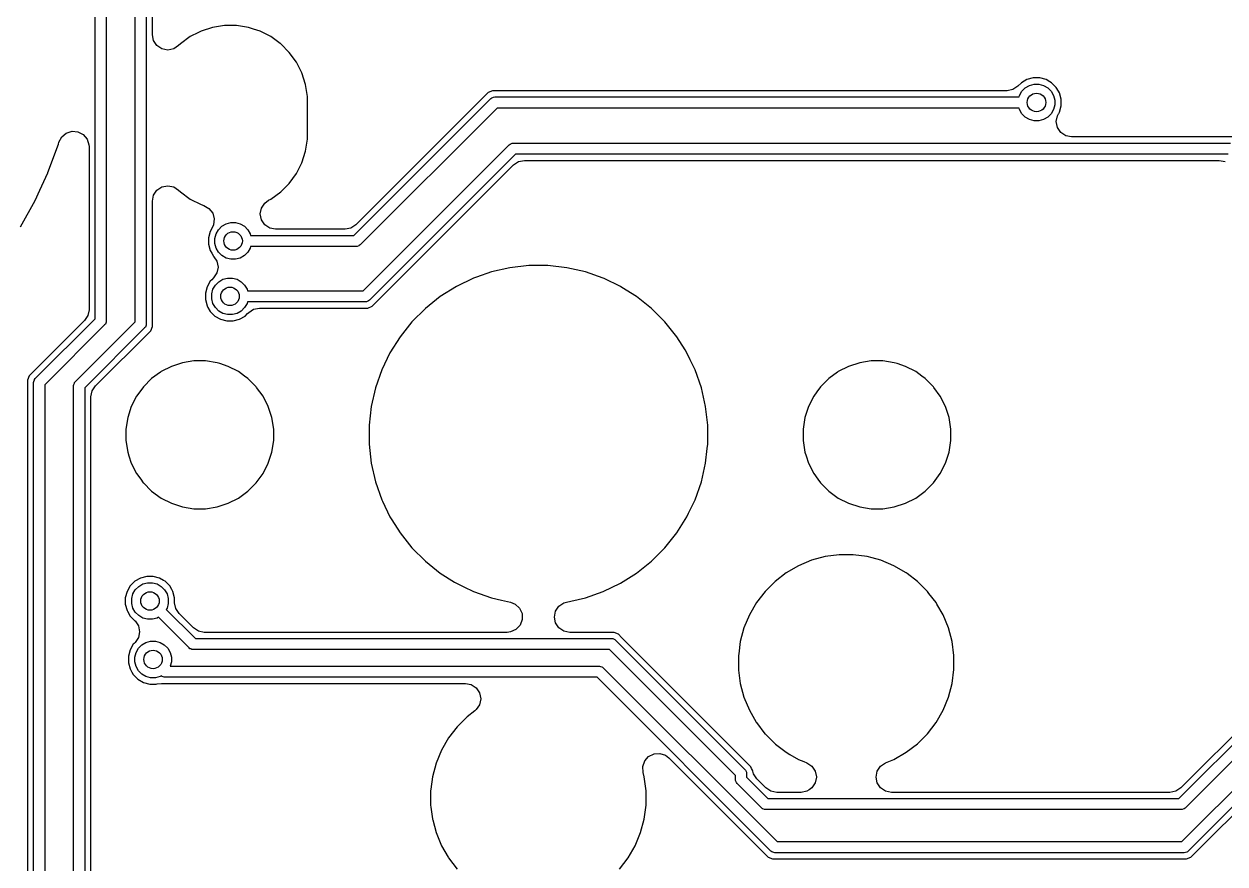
# Model space of a CAD drawing. Header units: inches. Extents: x 2.6 to 14.2, y -7.9 to -3.5.
# Drawn here: x 9.689 to 10.457, y -5.277 to -4.74 of the extents above; entities that cross this region are included whole.
import ezdxf

# ---------------------------------------------------------------- set-up
doc = ezdxf.new("R2010")
doc.units = ezdxf.units.IN
doc.header["$MEASUREMENT"] = 0
doc.layers.add('B.Cu', color=153, linetype='CONTINUOUS', true_color=0x4d7fc4)

msp = doc.modelspace()

# ---------------------------------------------------------------- linework, layer by layer
at = {"layer": 'B.Cu', "linetype": 'CONTINUOUS'}
for p, q in [((9.73484, -4.92826), (9.73484, -4.61229)), ((9.74193, -4.61083), (9.74193, -4.92972)), ((9.76043, -4.93023), (9.76043, -4.61426)), ((9.76752, -4.6128), (9.76752, -4.93169)), ((9.77148, -4.74661), (9.77148, -4.70324)), ((9.80086, -4.74518), (9.79562, -4.74785)), ((9.80252, -4.74434), (9.80086, -4.74518)), ((9.80989, -4.74194), (9.80252, -4.74434)), ((9.80252, -4.74434), (9.80252, -4.74434)), ((9.81755, -4.74073), (9.80989, -4.74194)), ((9.8253, -4.74073), (9.81755, -4.74073)), ((9.81755, -4.74073), (9.81755, -4.74073)), ((9.81755, -4.74073), (9.81755, -4.74073)), ((9.83295, -4.74194), (9.8253, -4.74073)), ((9.8253, -4.74073), (9.8253, -4.74073)), ((9.8253, -4.74073), (9.8253, -4.74073)), ((9.8361, -4.74297), (9.83295, -4.74194)), ((9.83295, -4.74194), (9.83295, -4.74194)), ((9.83295, -4.74194), (9.83295, -4.74194)), ((9.84032, -4.74434), (9.8361, -4.74297)), ((9.84723, -4.74785), (9.84032, -4.74434)), ((9.84032, -4.74434), (9.84032, -4.74434)), ((9.84032, -4.74434), (9.84032, -4.74434)), ((9.84032, -4.74434), (9.84032, -4.74434)), ((9.77222, -4.75037), (9.77148, -4.74661)), ((9.77435, -4.75355), (9.77222, -4.75037)), ((9.77753, -4.75567), (9.77435, -4.75355)), ((9.78821, -4.75355), (9.78503, -4.75567)), ((9.78935, -4.75241), (9.78821, -4.75355)), ((9.79562, -4.74785), (9.78935, -4.75241)), ((9.78935, -4.75241), (9.78935, -4.75241)), ((9.78935, -4.75241), (9.78935, -4.75241)), ((9.79562, -4.74785), (9.79562, -4.74785)), ((9.79562, -4.74785), (9.79562, -4.74785)), ((9.79562, -4.74785), (9.79562, -4.74785)), ((9.85318, -4.75218), (9.84723, -4.74785)), ((9.84723, -4.74785), (9.84723, -4.74785)), ((9.84723, -4.74785), (9.84723, -4.74785)), ((9.8535, -4.75241), (9.85318, -4.75218)), ((9.85897, -4.75789), (9.8535, -4.75241)), ((9.78128, -4.75642), (9.77753, -4.75567)), ((9.78503, -4.75567), (9.78128, -4.75642)), ((9.86351, -4.76413), (9.85897, -4.75789)), ((9.85897, -4.75789), (9.85897, -4.75789)), ((9.86353, -4.76416), (9.86351, -4.76413)), ((9.86705, -4.77106), (9.86353, -4.76416)), ((9.86944, -4.77843), (9.86705, -4.77106)), ((10.33072, -4.77527), (10.32713, -4.77734)), ((10.33474, -4.77419), (10.33072, -4.77527)), ((10.33889, -4.77419), (10.33474, -4.77419)), ((10.3429, -4.77527), (10.33889, -4.77419)), ((10.34531, -4.77666), (10.3429, -4.77527)), ((10.34649, -4.77734), (10.34531, -4.77666)), ((9.87065, -4.78609), (9.86944, -4.77843)), ((9.98611, -4.7836), (9.94248, -4.82722)), ((9.98886, -4.78246), (9.98611, -4.7836)), ((9.98611, -4.7836), (9.98611, -4.7836)), ((9.98611, -4.7836), (9.98611, -4.7836)), ((9.99185, -4.78246), (9.98886, -4.78246)), ((9.98886, -4.78246), (9.98886, -4.78246)), ((9.99299, -4.78246), (9.99185, -4.78246)), ((10.31795, -4.78246), (9.99299, -4.78246)), ((9.99299, -4.78246), (9.99299, -4.78246)), ((10.3217, -4.78171), (10.31795, -4.78246)), ((10.32488, -4.77959), (10.3217, -4.78171)), ((10.32713, -4.77734), (10.32488, -4.77959)), ((10.3259, -4.78544), (10.32744, -4.78277)), ((10.32744, -4.78277), (10.32962, -4.78059)), ((10.32962, -4.78059), (10.33229, -4.77905)), ((10.33229, -4.77905), (10.33527, -4.77825)), ((10.33527, -4.77825), (10.33835, -4.77825)), ((10.33835, -4.77825), (10.34133, -4.77905)), ((10.34133, -4.77905), (10.344, -4.78059)), ((10.344, -4.78059), (10.34618, -4.78277)), ((10.34618, -4.78277), (10.34772, -4.78544)), ((10.34943, -4.78028), (10.34649, -4.77734)), ((10.35078, -4.78263), (10.34943, -4.78028)), ((10.3515, -4.78387), (10.35078, -4.78263)), ((10.35254, -4.78775), (10.3515, -4.78387)), ((9.87065, -4.81352), (9.87065, -4.78609)), ((9.9003, -4.875), (9.98785, -4.78746)), ((9.98785, -4.78746), (9.98839, -4.78701)), ((9.98839, -4.78701), (9.98966, -4.78649)), ((9.98966, -4.78649), (9.99035, -4.78642)), ((9.99035, -4.78642), (10.32564, -4.78642)), ((10.32564, -4.78642), (10.3259, -4.78544)), ((10.34772, -4.78544), (10.34852, -4.78842)), ((10.34852, -4.7915), (10.34772, -4.79448)), ((10.34852, -4.78842), (10.34852, -4.7915)), ((10.3515, -4.79605), (10.35258, -4.79204)), ((10.35258, -4.78788), (10.35254, -4.78775)), ((10.35258, -4.79204), (10.35258, -4.78788)), ((9.99182, -4.7935), (9.90428, -4.88105)), ((10.32564, -4.7935), (9.99182, -4.7935)), ((10.3259, -4.79448), (10.32564, -4.7935)), ((10.32744, -4.79715), (10.3259, -4.79448)), ((10.32962, -4.79933), (10.32744, -4.79715)), ((10.33229, -4.80087), (10.32962, -4.79933)), ((10.344, -4.79933), (10.34133, -4.80087)), ((10.34618, -4.79715), (10.344, -4.79933)), ((10.34772, -4.79448), (10.34618, -4.79715)), ((10.34948, -4.80219), (10.35022, -4.79843)), ((10.35022, -4.79843), (10.35079, -4.79728)), ((10.35079, -4.79728), (10.351, -4.79692)), ((10.351, -4.79692), (10.3515, -4.79605)), ((10.33527, -4.80167), (10.33229, -4.80087)), ((10.33835, -4.80167), (10.33527, -4.80167)), ((10.34133, -4.80087), (10.33835, -4.80167)), ((10.35022, -4.80594), (10.34948, -4.80219)), ((10.35235, -4.80912), (10.35022, -4.80594)), ((9.71128, -4.81672), (9.71168, -4.81538)), ((9.71168, -4.81538), (9.71345, -4.81199)), ((9.71345, -4.81199), (9.71638, -4.80954)), ((9.71638, -4.80954), (9.72003, -4.80839)), ((9.72003, -4.80839), (9.72384, -4.80873)), ((9.72384, -4.80873), (9.72723, -4.81051)), ((9.72723, -4.81051), (9.72969, -4.81344)), ((9.72969, -4.81344), (9.73083, -4.81709)), ((9.86944, -4.82117), (9.87065, -4.81352)), ((10.35553, -4.81124), (10.35235, -4.80912)), ((10.35928, -4.81199), (10.35553, -4.81124)), ((10.46232, -4.81199), (10.35928, -4.81199)), ((9.7046, -4.83465), (9.71128, -4.81672)), ((9.73083, -4.81709), (9.73089, -4.81814)), ((9.73089, -4.81814), (9.73089, -4.92256)), ((9.86705, -4.82854), (9.86944, -4.82117)), ((9.90621, -4.91043), (9.99966, -4.81698)), ((10.00363, -4.82303), (9.91018, -4.91648)), ((9.99966, -4.81698), (10.0002, -4.81654)), ((10.0002, -4.81654), (10.00147, -4.81601)), ((10.00147, -4.81601), (10.00217, -4.81594)), ((10.00217, -4.81594), (10.46083, -4.81594)), ((10.45936, -4.82303), (10.00363, -4.82303)), ((9.86353, -4.83545), (9.86705, -4.82854)), ((9.94248, -4.82722), (9.90154, -4.86817)), ((9.9535, -4.87876), (10.0024, -4.82986)), ((10.0024, -4.82986), (10.00558, -4.82773)), ((10.00558, -4.82773), (10.00933, -4.82699)), ((10.00933, -4.82699), (10.45366, -4.82699)), ((10.45366, -4.82699), (10.45741, -4.82773)), ((9.69942, -4.84604), (9.7045, -4.83491)), ((9.7045, -4.83491), (9.7046, -4.83465)), ((9.7045, -4.83491), (9.7045, -4.83491)), ((9.85897, -4.84172), (9.86353, -4.83545)), ((9.69644, -4.85256), (9.69942, -4.84604)), ((9.77222, -4.84924), (9.77435, -4.84606)), ((9.77435, -4.84606), (9.77753, -4.84393)), ((9.77753, -4.84393), (9.78128, -4.84319)), ((9.78128, -4.84319), (9.78503, -4.84393)), ((9.78503, -4.84393), (9.78821, -4.84606)), ((9.78821, -4.84606), (9.78935, -4.8472)), ((9.8535, -4.8472), (9.85897, -4.84172)), ((9.68714, -4.86959), (9.69644, -4.85256)), ((9.77148, -4.85299), (9.77222, -4.84924)), ((9.77148, -4.92941), (9.77148, -4.85299)), ((9.78935, -4.8472), (9.78935, -4.8472)), ((9.78935, -4.8472), (9.79558, -4.85172)), ((9.79558, -4.85172), (9.79562, -4.85175)), ((9.79562, -4.85175), (9.80252, -4.85527)), ((9.84327, -4.85431), (9.84575, -4.85251)), ((9.84575, -4.85251), (9.84723, -4.85175)), ((9.84723, -4.85175), (9.8535, -4.8472)), ((9.80252, -4.85527), (9.80426, -4.85584)), ((9.80426, -4.85584), (9.8076, -4.8577)), ((9.8076, -4.8577), (9.80997, -4.86071)), ((9.80997, -4.86071), (9.81101, -4.86439)), ((9.8404, -4.86124), (9.84114, -4.85749)), ((9.84114, -4.86499), (9.8404, -4.86124)), ((9.84114, -4.85749), (9.84327, -4.85431)), ((9.81056, -4.86819), (9.80972, -4.87006)), ((9.81101, -4.86439), (9.81056, -4.86819)), ((9.81366, -4.87135), (9.81584, -4.86917)), ((9.81584, -4.86917), (9.81851, -4.86763)), ((9.81851, -4.86763), (9.82149, -4.86683)), ((9.82149, -4.86683), (9.82457, -4.86683)), ((9.82457, -4.86683), (9.82755, -4.86763)), ((9.82755, -4.86763), (9.83022, -4.86917)), ((9.83022, -4.86917), (9.8324, -4.87135)), ((9.84327, -4.86817), (9.84114, -4.86499)), ((9.84645, -4.8703), (9.84327, -4.86817)), ((9.90154, -4.86817), (9.89836, -4.8703)), ((9.80834, -4.87246), (9.80726, -4.87647)), ((9.80726, -4.87647), (9.80726, -4.88062)), ((9.80972, -4.87006), (9.80834, -4.87246)), ((9.81132, -4.877), (9.81212, -4.87402)), ((9.81212, -4.87402), (9.81366, -4.87135)), ((9.8324, -4.87135), (9.83394, -4.87402)), ((9.83394, -4.87402), (9.83421, -4.875)), ((9.83421, -4.875), (9.9003, -4.875)), ((9.8502, -4.87104), (9.84645, -4.8703)), ((9.8946, -4.87104), (9.8502, -4.87104)), ((9.89836, -4.8703), (9.8946, -4.87104)), ((9.80726, -4.88062), (9.80834, -4.88463)), ((9.81132, -4.88008), (9.81132, -4.877)), ((9.81212, -4.88306), (9.81132, -4.88008)), ((9.81366, -4.88573), (9.81212, -4.88306)), ((9.83394, -4.88306), (9.8324, -4.88573)), ((9.83421, -4.88209), (9.83394, -4.88306)), ((9.90177, -4.88209), (9.83421, -4.88209)), ((9.90246, -4.88202), (9.90177, -4.88209)), ((9.90337, -4.88164), (9.90246, -4.88202)), ((9.90374, -4.88149), (9.90337, -4.88164)), ((9.90428, -4.88105), (9.90374, -4.88149)), ((9.91541, -4.91685), (9.9535, -4.87876)), ((9.80834, -4.88463), (9.80933, -4.88635)), ((9.80933, -4.88635), (9.81041, -4.88822)), ((9.81041, -4.88822), (9.81053, -4.88834)), ((9.81053, -4.88834), (9.81072, -4.88862)), ((9.81072, -4.88862), (9.81081, -4.88873)), ((9.81081, -4.88873), (9.8108, -4.88874)), ((9.8108, -4.88874), (9.81266, -4.89152)), ((9.81266, -4.89152), (9.8134, -4.89528)), ((9.81584, -4.88791), (9.81366, -4.88573)), ((9.81851, -4.88946), (9.81584, -4.88791)), ((9.82149, -4.89025), (9.81851, -4.88946)), ((9.82457, -4.89025), (9.82149, -4.89025)), ((9.82755, -4.88946), (9.82457, -4.89025)), ((9.83022, -4.88791), (9.82755, -4.88946)), ((9.8324, -4.88573), (9.83022, -4.88791)), ((9.81266, -4.89903), (9.81053, -4.90221)), ((9.8134, -4.89528), (9.81266, -4.89903)), ((9.98825, -4.89834), (9.97877, -4.90166)), ((10.00011, -4.89563), (9.98825, -4.89834)), ((10.01219, -4.89427), (10.00011, -4.89563)), ((10.02435, -4.89427), (10.01219, -4.89427)), ((10.01219, -4.89427), (10.01219, -4.89427)), ((10.03644, -4.89563), (10.02435, -4.89427)), ((10.02435, -4.89427), (10.02435, -4.89427)), ((10.0483, -4.89834), (10.03644, -4.89563)), ((10.05978, -4.90236), (10.0483, -4.89834)), ((10.0483, -4.89834), (10.0483, -4.89834)), ((10.0483, -4.89834), (10.0483, -4.89834)), ((9.80845, -4.90429), (9.80637, -4.90789)), ((9.80935, -4.90339), (9.80845, -4.90429)), ((9.81053, -4.90221), (9.80935, -4.90339)), ((9.81015, -4.90946), (9.81169, -4.90679)), ((9.81169, -4.90679), (9.81387, -4.90461)), ((9.81387, -4.90461), (9.81654, -4.90306)), ((9.81654, -4.90306), (9.81952, -4.90227)), ((9.81952, -4.90227), (9.8226, -4.90227)), ((9.8226, -4.90227), (9.82558, -4.90306)), ((9.82558, -4.90306), (9.82825, -4.90461)), ((9.82825, -4.90461), (9.83043, -4.90679)), ((9.83043, -4.90679), (9.83197, -4.90946)), ((9.97677, -4.90236), (9.96581, -4.90763)), ((9.97877, -4.90166), (9.97677, -4.90236)), ((9.97677, -4.90236), (9.97677, -4.90236)), ((9.97677, -4.90236), (9.97677, -4.90236)), ((10.06026, -4.90259), (10.05978, -4.90236)), ((10.07074, -4.90763), (10.06026, -4.90259)), ((9.80637, -4.90789), (9.8053, -4.9119)), ((9.8053, -4.9119), (9.8053, -4.91605)), ((9.80935, -4.91243), (9.81015, -4.90946)), ((9.80935, -4.91552), (9.80935, -4.91243)), ((9.83197, -4.90946), (9.83224, -4.91043)), ((9.83224, -4.91043), (9.90621, -4.91043)), ((9.95551, -4.91411), (9.946, -4.92169)), ((9.96581, -4.90763), (9.95551, -4.9141)), ((9.95551, -4.9141), (9.95551, -4.91411)), ((10.07166, -4.90822), (10.07074, -4.90763)), ((10.08103, -4.9141), (10.07166, -4.90822)), ((10.09054, -4.92169), (10.08103, -4.9141)), ((9.73089, -4.92256), (9.73014, -4.92631)), ((9.8053, -4.91605), (9.80637, -4.92006)), ((9.80637, -4.92006), (9.80694, -4.92105)), ((9.80694, -4.92105), (9.80845, -4.92366)), ((9.81015, -4.9185), (9.80935, -4.91552)), ((9.81169, -4.92117), (9.81015, -4.9185)), ((9.81387, -4.92335), (9.81169, -4.92117)), ((9.83043, -4.92117), (9.82825, -4.92335)), ((9.83197, -4.9185), (9.83043, -4.92117)), ((9.83224, -4.91752), (9.83197, -4.9185)), ((9.90768, -4.91752), (9.83224, -4.91752)), ((9.83299, -4.92435), (9.83617, -4.92222)), ((9.83617, -4.92222), (9.83992, -4.92148)), ((9.83992, -4.92148), (9.90917, -4.92148)), ((9.90837, -4.91745), (9.90768, -4.91752)), ((9.90927, -4.91708), (9.90837, -4.91745)), ((9.90917, -4.92148), (9.91193, -4.92033)), ((9.90917, -4.92148), (9.90917, -4.92148)), ((9.90917, -4.92148), (9.90917, -4.92148)), ((9.90965, -4.91692), (9.90927, -4.91708)), ((9.91018, -4.91648), (9.90965, -4.91692)), ((9.91193, -4.92033), (9.91404, -4.91822)), ((9.91404, -4.91822), (9.91541, -4.91685)), ((9.91404, -4.91822), (9.91404, -4.91822)), ((9.946, -4.92169), (9.9374, -4.93029)), ((9.946, -4.92169), (9.946, -4.92169)), ((10.09914, -4.93029), (10.09054, -4.92169)), ((9.72801, -4.92949), (9.69477, -4.96274)), ((9.69651, -4.96659), (9.73484, -4.92826)), ((9.7221, -4.96856), (9.76043, -4.93023)), ((9.73014, -4.92631), (9.72801, -4.92949)), ((9.74186, -4.93042), (9.74133, -4.93169)), ((9.74193, -4.92972), (9.74186, -4.93042)), ((9.77148, -4.9302), (9.77148, -4.92941)), ((9.77148, -4.92941), (9.77148, -4.92941)), ((9.77148, -4.93318), (9.77148, -4.9302)), ((9.80845, -4.92366), (9.81138, -4.92659)), ((9.81138, -4.92659), (9.81498, -4.92867)), ((9.81654, -4.92489), (9.81387, -4.92335)), ((9.81498, -4.92867), (9.81899, -4.92974)), ((9.81952, -4.92569), (9.81654, -4.92489)), ((9.81899, -4.92974), (9.82314, -4.92974)), ((9.8226, -4.92569), (9.81952, -4.92569)), ((9.82558, -4.92489), (9.8226, -4.92569)), ((9.82314, -4.92974), (9.82715, -4.92867)), ((9.82825, -4.92335), (9.82558, -4.92489)), ((9.82715, -4.92867), (9.83074, -4.92659)), ((9.83074, -4.92659), (9.83233, -4.925)), ((9.83233, -4.925), (9.83299, -4.92435)), ((9.9374, -4.93029), (9.92982, -4.9398)), ((9.9374, -4.93029), (9.9374, -4.93029)), ((10.10673, -4.9398), (10.09914, -4.93029)), ((9.74089, -4.93223), (9.70256, -4.97056)), ((9.76648, -4.9342), (9.72815, -4.97253)), ((9.73498, -4.9713), (9.77033, -4.93594)), ((9.74133, -4.93169), (9.74089, -4.93223)), ((9.76692, -4.93366), (9.76648, -4.9342)), ((9.76745, -4.93238), (9.76692, -4.93366)), ((9.76752, -4.93169), (9.76745, -4.93238)), ((9.77033, -4.93594), (9.77148, -4.93318)), ((9.92982, -4.9398), (9.92335, -4.9501)), ((9.92982, -4.9398), (9.92982, -4.9398)), ((10.11203, -4.94823), (10.10673, -4.9398)), ((9.92335, -4.9501), (9.91807, -4.96105)), ((10.1132, -4.9501), (10.11203, -4.94823)), ((10.11537, -4.9546), (10.1132, -4.9501)), ((9.78359, -4.95876), (9.77697, -4.96214)), ((9.79067, -4.95646), (9.78359, -4.95876)), ((9.78359, -4.95876), (9.78359, -4.95876)), ((9.78359, -4.95876), (9.78359, -4.95876)), ((9.79802, -4.9553), (9.79067, -4.95646)), ((9.80546, -4.9553), (9.79802, -4.9553)), ((9.79802, -4.9553), (9.79802, -4.9553)), ((9.79802, -4.9553), (9.79802, -4.9553)), ((9.8128, -4.95646), (9.80546, -4.9553)), ((9.80546, -4.9553), (9.80546, -4.9553)), ((9.80546, -4.9553), (9.80546, -4.9553)), ((9.8128, -4.95646), (9.8128, -4.95646)), ((9.8128, -4.95646), (9.8128, -4.95646)), ((9.81454, -4.95702), (9.8128, -4.95646)), ((9.81988, -4.95876), (9.81454, -4.95702)), ((9.82651, -4.96214), (9.81988, -4.95876)), ((9.81988, -4.95876), (9.81988, -4.95876)), ((9.81988, -4.95876), (9.81988, -4.95876)), ((9.91807, -4.96105), (9.91405, -4.97253)), ((9.91807, -4.96105), (9.91807, -4.96105)), ((10.11848, -4.96105), (10.11537, -4.9546)), ((10.12249, -4.97253), (10.11848, -4.96105)), ((10.21667, -4.95876), (10.21004, -4.96214)), ((10.22374, -4.95646), (10.21667, -4.95876)), ((10.21667, -4.95876), (10.21667, -4.95876)), ((10.21667, -4.95876), (10.21667, -4.95876)), ((10.23109, -4.9553), (10.22374, -4.95646)), ((10.23853, -4.9553), (10.23109, -4.9553)), ((10.23109, -4.9553), (10.23109, -4.9553)), ((10.23109, -4.9553), (10.23109, -4.9553)), ((10.24588, -4.95646), (10.23853, -4.9553)), ((10.23853, -4.9553), (10.23853, -4.9553)), ((10.23853, -4.9553), (10.23853, -4.9553)), ((10.24761, -4.95702), (10.24588, -4.95646)), ((10.24588, -4.95646), (10.24588, -4.95646)), ((10.24588, -4.95646), (10.24588, -4.95646)), ((10.25295, -4.95876), (10.24761, -4.95702)), ((10.25958, -4.96214), (10.25295, -4.95876)), ((10.25295, -4.95876), (10.25295, -4.95876)), ((10.25295, -4.95876), (10.25295, -4.95876)), ((9.69266, -4.96485), (9.69152, -4.9676)), ((9.69152, -4.9676), (9.69152, -5.98043)), ((9.69477, -4.96274), (9.69266, -4.96485)), ((9.69477, -4.96274), (9.69477, -4.96274)), ((9.69477, -4.96274), (9.69477, -4.96274)), ((9.69547, -4.96909), (9.69554, -4.9684)), ((9.69554, -4.9684), (9.69598, -4.96735)), ((9.69598, -4.96735), (9.69607, -4.96713)), ((9.69607, -4.96713), (9.69651, -4.96659)), ((9.72166, -4.96909), (9.7221, -4.96856)), ((9.77095, -4.96651), (9.76569, -4.97177)), ((9.77657, -4.96242), (9.77095, -4.96651)), ((9.77697, -4.96214), (9.77657, -4.96242)), ((9.83035, -4.96493), (9.82651, -4.96214)), ((9.83253, -4.96651), (9.83035, -4.96493)), ((9.83779, -4.97177), (9.83253, -4.96651)), ((9.83253, -4.96651), (9.83253, -4.96651)), ((9.83253, -4.96651), (9.83253, -4.96651)), ((10.20402, -4.96651), (10.19876, -4.97177)), ((10.20964, -4.96242), (10.20402, -4.96651)), ((10.21004, -4.96214), (10.20964, -4.96242)), ((10.26342, -4.96493), (10.25958, -4.96214)), ((10.2656, -4.96651), (10.26342, -4.96493)), ((10.27086, -4.97177), (10.2656, -4.96651)), ((10.2656, -4.96651), (10.2656, -4.96651)), ((10.2656, -4.96651), (10.2656, -4.96651)), ((9.69547, -5.97894), (9.69547, -4.96909)), ((9.70256, -4.97056), (9.70256, -5.97747)), ((9.72106, -4.97106), (9.72113, -4.97037)), ((9.72106, -5.31949), (9.72106, -4.97106)), ((9.72113, -4.97037), (9.72151, -4.96947)), ((9.72151, -4.96947), (9.72166, -4.96909)), ((9.72815, -4.97253), (9.72815, -5.31802)), ((9.73211, -4.97823), (9.73285, -4.97448)), ((9.73285, -4.97448), (9.73498, -4.9713)), ((9.76331, -4.97505), (9.76131, -4.97779)), ((9.76569, -4.97177), (9.76331, -4.97505)), ((9.83809, -4.97218), (9.83779, -4.97177)), ((9.83779, -4.97177), (9.83779, -4.97177)), ((9.83779, -4.97177), (9.83779, -4.97177)), ((9.84216, -4.97779), (9.83809, -4.97218)), ((9.91405, -4.97253), (9.91135, -4.98439)), ((10.1252, -4.98439), (10.12249, -4.97253)), ((10.19638, -4.97505), (10.19438, -4.97779)), ((10.19876, -4.97177), (10.19638, -4.97505)), ((10.27116, -4.97218), (10.27086, -4.97177)), ((10.27086, -4.97177), (10.27086, -4.97177)), ((10.27086, -4.97177), (10.27086, -4.97177)), ((10.27523, -4.97779), (10.27116, -4.97218)), ((9.73211, -4.99884), (9.73211, -4.97823)), ((9.75795, -4.98439), (9.75794, -4.98442)), ((9.76131, -4.97779), (9.75795, -4.98439)), ((9.84554, -4.98442), (9.84216, -4.97779)), ((9.91135, -4.98439), (9.90999, -4.99648)), ((10.12597, -4.99125), (10.1252, -4.98439)), ((10.19102, -4.98439), (10.19101, -4.98442)), ((10.19438, -4.97779), (10.19102, -4.98439)), ((10.27861, -4.98442), (10.27523, -4.97779)), ((9.75564, -4.99149), (9.75447, -4.99884)), ((9.75794, -4.98442), (9.75564, -4.99149)), ((9.84784, -4.99149), (9.84554, -4.98442)), ((9.849, -4.99884), (9.84784, -4.99149)), ((10.12656, -4.99648), (10.12597, -4.99125)), ((10.18871, -4.99149), (10.18754, -4.99884)), ((10.19101, -4.98442), (10.18871, -4.99149)), ((10.28091, -4.99149), (10.27861, -4.98442)), ((10.28207, -4.99884), (10.28091, -4.99149)), ((9.73211, -5.31232), (9.73211, -4.99884)), ((9.75447, -4.99884), (9.75447, -4.99884)), ((9.75447, -4.99884), (9.75447, -5.00628)), ((9.849, -5.00628), (9.849, -4.99884)), ((9.90999, -4.99648), (9.90999, -5.00864)), ((10.12656, -4.99884), (10.12656, -4.99648)), ((10.12656, -4.99648), (10.12656, -4.99648)), ((10.12656, -5.00864), (10.12656, -4.99884)), ((10.18754, -4.99884), (10.18754, -4.99884)), ((10.18754, -4.99884), (10.18754, -5.00628)), ((10.28207, -5.00628), (10.28207, -4.99884)), ((10.28207, -4.99884), (10.28207, -4.99884)), ((9.75447, -5.00628), (9.75447, -5.00628)), ((9.75447, -5.00628), (9.75564, -5.01363)), ((9.84784, -5.01363), (9.849, -5.00628)), ((10.18754, -5.00628), (10.18754, -5.00628)), ((10.18754, -5.00628), (10.18871, -5.01363)), ((10.28091, -5.01363), (10.28207, -5.00628)), ((9.75564, -5.01363), (9.75564, -5.01363)), ((9.75564, -5.01363), (9.75642, -5.01603)), ((9.84554, -5.0207), (9.84784, -5.01363)), ((9.90999, -5.00864), (9.91135, -5.02073)), ((10.1252, -5.02073), (10.12625, -5.0114)), ((10.12625, -5.0114), (10.12656, -5.00864)), ((10.12656, -5.00864), (10.12656, -5.00864)), ((10.18871, -5.01363), (10.18871, -5.01363)), ((10.18871, -5.01363), (10.18949, -5.01603)), ((10.27861, -5.0207), (10.28091, -5.01363)), ((9.75642, -5.01603), (9.75793, -5.02067)), ((9.75793, -5.02067), (9.75794, -5.0207)), ((9.75794, -5.0207), (9.76131, -5.02733)), ((9.84216, -5.02733), (9.84554, -5.0207)), ((9.91135, -5.02073), (9.91405, -5.03255)), ((10.12249, -5.03258), (10.1252, -5.02073)), ((10.18949, -5.01603), (10.191, -5.02067)), ((10.191, -5.02067), (10.19101, -5.0207)), ((10.19101, -5.0207), (10.19438, -5.02733)), ((10.27523, -5.02733), (10.27861, -5.0207)), ((9.76131, -5.02733), (9.76393, -5.03094)), ((9.83779, -5.03335), (9.84216, -5.02733)), ((10.19438, -5.02733), (10.19701, -5.03094)), ((10.27086, -5.03335), (10.27523, -5.02733)), ((9.76393, -5.03094), (9.7656, -5.03322)), ((9.7656, -5.03322), (9.76569, -5.03335)), ((9.76569, -5.03335), (9.77095, -5.03861)), ((9.83253, -5.03861), (9.83779, -5.03335)), ((9.91405, -5.03255), (9.91405, -5.03258)), ((9.91405, -5.03258), (9.91807, -5.04406)), ((10.11848, -5.04406), (10.12249, -5.03258)), ((10.19701, -5.03094), (10.19867, -5.03322)), ((10.19867, -5.03322), (10.19876, -5.03335)), ((10.19876, -5.03335), (10.20402, -5.03861)), ((10.2656, -5.03861), (10.27086, -5.03335)), ((9.77095, -5.03861), (9.77697, -5.04298)), ((9.77697, -5.04298), (9.78359, -5.04636)), ((9.81988, -5.04636), (9.82651, -5.04298)), ((9.82651, -5.04298), (9.83253, -5.03861)), ((9.91807, -5.04406), (9.9185, -5.04496)), ((9.9185, -5.04496), (9.92335, -5.05502)), ((10.11434, -5.05265), (10.11848, -5.04406)), ((10.20402, -5.03861), (10.21004, -5.04298)), ((10.21004, -5.04298), (10.21667, -5.04636)), ((10.25295, -5.04636), (10.25958, -5.04298)), ((10.25958, -5.04298), (10.2656, -5.03861)), ((9.78359, -5.04636), (9.79067, -5.04866)), ((9.79067, -5.04866), (9.79802, -5.04982)), ((9.79802, -5.04982), (9.79802, -5.04982)), ((9.79802, -5.04982), (9.80546, -5.04982)), ((9.80546, -5.04982), (9.8128, -5.04866)), ((9.80546, -5.04982), (9.80546, -5.04982)), ((9.8128, -5.04866), (9.81988, -5.04636)), ((10.11321, -5.05499), (10.11434, -5.05265)), ((10.21667, -5.04636), (10.22374, -5.04866)), ((10.22374, -5.04866), (10.23109, -5.04982)), ((10.23109, -5.04982), (10.23109, -5.04982)), ((10.23109, -5.04982), (10.23853, -5.04982)), ((10.23853, -5.04982), (10.24588, -5.04866)), ((10.23853, -5.04982), (10.23853, -5.04982)), ((10.24588, -5.04866), (10.25295, -5.04636)), ((9.92335, -5.05502), (9.92459, -5.057)), ((9.92459, -5.057), (9.92982, -5.06532)), ((10.10673, -5.06532), (10.1132, -5.05502)), ((10.1132, -5.05502), (10.11321, -5.05499)), ((9.92982, -5.06532), (9.9374, -5.07483)), ((10.09914, -5.07483), (10.10673, -5.06532)), ((9.9374, -5.07483), (9.946, -5.08343)), ((10.09054, -5.08343), (10.09914, -5.07483)), ((9.946, -5.08343), (9.95551, -5.09101)), ((10.08103, -5.09101), (10.09054, -5.08343)), ((10.19292, -5.08283), (10.18458, -5.08629)), ((10.20165, -5.08049), (10.19292, -5.08283)), ((10.21061, -5.07931), (10.20165, -5.08049)), ((10.21964, -5.07931), (10.21061, -5.07931)), ((10.2286, -5.08049), (10.21964, -5.07931)), ((10.23164, -5.08131), (10.2286, -5.08049)), ((10.2286, -5.08049), (10.2286, -5.08049)), ((10.2286, -5.08049), (10.2286, -5.08049)), ((10.23732, -5.08283), (10.23164, -5.08131)), ((10.24567, -5.08629), (10.23732, -5.08283)), ((9.95551, -5.09101), (9.96462, -5.09674)), ((10.07074, -5.09748), (10.08103, -5.09101)), ((10.17675, -5.0908), (10.16959, -5.0963)), ((10.18458, -5.08629), (10.17675, -5.0908)), ((10.17675, -5.0908), (10.17675, -5.0908)), ((10.18458, -5.08629), (10.18458, -5.08629)), ((10.25344, -5.09077), (10.24567, -5.08629)), ((10.24567, -5.08629), (10.24567, -5.08629)), ((10.25349, -5.0908), (10.25344, -5.09077)), ((10.25415, -5.0913), (10.25349, -5.0908)), ((10.26066, -5.0963), (10.25415, -5.0913)), ((9.75726, -5.09918), (9.75519, -5.10277)), ((9.7602, -5.09624), (9.75726, -5.09918)), ((9.7638, -5.09417), (9.7602, -5.09624)), ((9.76051, -5.10167), (9.76269, -5.09949)), ((9.76269, -5.09949), (9.76536, -5.09795)), ((9.76781, -5.09309), (9.7638, -5.09417)), ((9.76536, -5.09795), (9.76834, -5.09715)), ((9.77196, -5.09309), (9.76781, -5.09309)), ((9.76834, -5.09715), (9.77142, -5.09715)), ((9.77142, -5.09715), (9.7744, -5.09795)), ((9.77597, -5.09417), (9.77196, -5.09309)), ((9.7744, -5.09795), (9.77707, -5.09949)), ((9.7786, -5.09568), (9.77597, -5.09417)), ((9.77707, -5.09949), (9.77925, -5.10167)), ((9.77956, -5.09624), (9.7786, -5.09568)), ((9.7825, -5.09918), (9.77956, -5.09624)), ((9.78383, -5.10148), (9.7825, -5.09918)), ((9.96462, -5.09674), (9.96581, -5.09748)), ((9.96581, -5.09748), (9.97054, -5.09976)), ((10.05978, -5.10276), (10.07074, -5.09748)), ((10.16959, -5.0963), (10.1632, -5.10269)), ((10.26705, -5.10269), (10.26066, -5.0963)), ((10.26066, -5.0963), (10.26066, -5.0963)), ((10.26066, -5.0963), (10.26066, -5.0963)), ((9.75519, -5.10277), (9.75411, -5.10678)), ((9.75411, -5.10678), (9.75411, -5.11093)), ((9.75817, -5.10732), (9.75897, -5.10434)), ((9.75897, -5.10434), (9.76051, -5.10167)), ((9.77925, -5.10167), (9.78079, -5.10434)), ((9.78079, -5.10434), (9.78159, -5.10732)), ((9.78458, -5.10277), (9.78383, -5.10148)), ((9.78565, -5.10678), (9.78458, -5.10277)), ((9.78565, -5.10996), (9.78565, -5.10678)), ((9.97054, -5.09976), (9.97677, -5.10276)), ((9.97677, -5.10276), (9.98825, -5.10678)), ((9.98825, -5.10678), (9.99472, -5.10825)), ((10.03904, -5.10889), (10.0483, -5.10678)), ((10.0483, -5.10678), (10.05978, -5.10276)), ((10.1632, -5.10269), (10.1577, -5.10986)), ((10.26804, -5.10398), (10.26705, -5.10269)), ((10.26705, -5.10269), (10.26705, -5.10269)), ((10.26705, -5.10269), (10.26705, -5.10269)), ((10.27255, -5.10986), (10.26804, -5.10398)), ((9.75411, -5.11093), (9.75519, -5.11494)), ((9.75519, -5.11494), (9.7554, -5.1153)), ((9.75817, -5.1104), (9.75817, -5.10732)), ((9.75897, -5.11338), (9.75817, -5.1104)), ((9.76051, -5.11605), (9.75897, -5.11338)), ((9.78079, -5.11338), (9.78029, -5.11425)), ((9.78029, -5.11425), (9.79891, -5.13287)), ((9.78159, -5.1104), (9.78079, -5.11338)), ((9.78159, -5.10732), (9.78159, -5.1104)), ((9.7864, -5.11371), (9.78565, -5.10996)), ((9.78852, -5.11689), (9.7864, -5.11371)), ((9.99472, -5.10825), (10.00037, -5.10955)), ((10.00037, -5.10955), (10.00036, -5.10962)), ((10.00036, -5.10962), (10.00347, -5.11081)), ((10.00347, -5.11081), (10.00625, -5.11344)), ((10.00625, -5.11344), (10.00781, -5.11693)), ((10.02923, -5.11536), (10.03136, -5.11218)), ((10.03136, -5.11218), (10.03454, -5.11006)), ((10.03454, -5.11006), (10.03618, -5.10958)), ((10.03617, -5.10955), (10.03904, -5.10889)), ((10.03618, -5.10958), (10.03617, -5.10955)), ((10.1577, -5.10986), (10.15318, -5.11768)), ((10.1577, -5.10986), (10.1577, -5.10986)), ((10.27312, -5.11085), (10.27255, -5.10986)), ((10.27705, -5.11765), (10.27312, -5.11085)), ((9.7554, -5.1153), (9.75726, -5.11854)), ((9.75726, -5.11854), (9.7602, -5.12148)), ((9.7602, -5.12148), (9.7602, -5.12148)), ((9.7602, -5.12148), (9.76034, -5.12161)), ((9.76034, -5.12161), (9.76246, -5.12479)), ((9.76269, -5.11823), (9.76051, -5.11605)), ((9.76536, -5.11977), (9.76269, -5.11823)), ((9.76834, -5.12057), (9.76536, -5.11977)), ((9.77142, -5.12057), (9.76834, -5.12057)), ((9.7744, -5.11977), (9.77142, -5.12057)), ((9.77528, -5.11926), (9.7744, -5.11977)), ((9.79494, -5.13892), (9.77528, -5.11926)), ((9.79768, -5.12605), (9.78852, -5.11689)), ((10.00792, -5.12076), (10.00656, -5.12433)), ((10.00781, -5.11693), (10.00792, -5.12076)), ((10.02849, -5.11911), (10.02923, -5.11536)), ((10.02923, -5.12287), (10.02849, -5.11911)), ((10.15318, -5.11768), (10.14972, -5.12603)), ((10.15318, -5.11768), (10.15318, -5.11768)), ((10.27707, -5.11768), (10.27705, -5.11765)), ((10.28052, -5.12603), (10.27707, -5.11768)), ((9.76246, -5.12479), (9.76321, -5.12854)), ((9.76321, -5.12854), (9.76246, -5.13229)), ((9.80086, -5.12817), (9.79768, -5.12605)), ((9.80461, -5.12892), (9.80086, -5.12817)), ((9.99826, -5.12892), (9.80461, -5.12892)), ((10.00044, -5.12867), (9.99826, -5.12892)), ((10.00393, -5.12711), (10.00044, -5.12867)), ((10.00656, -5.12433), (10.00393, -5.12711)), ((10.03136, -5.12605), (10.02923, -5.12287)), ((10.03454, -5.12817), (10.03136, -5.12605)), ((10.03829, -5.12892), (10.03454, -5.12817)), ((10.06665, -5.12892), (10.03829, -5.12892)), ((10.06941, -5.13006), (10.06665, -5.12892)), ((10.06665, -5.12892), (10.06665, -5.12892)), ((10.07152, -5.13217), (10.06941, -5.13006)), ((10.06941, -5.13006), (10.06941, -5.13006)), ((10.06941, -5.13006), (10.06941, -5.13006)), ((10.14972, -5.12603), (10.14739, -5.13475)), ((10.28286, -5.13475), (10.28052, -5.12603)), ((9.75923, -5.13658), (9.75716, -5.14017)), ((9.75978, -5.13603), (9.75923, -5.13658)), ((9.76034, -5.13548), (9.75978, -5.13603)), ((9.76246, -5.13229), (9.76034, -5.13548)), ((9.76248, -5.13907), (9.76466, -5.13689)), ((9.76466, -5.13689), (9.76733, -5.13535)), ((9.76733, -5.13535), (9.77031, -5.13455)), ((9.77031, -5.13455), (9.77339, -5.13455)), ((9.77339, -5.13455), (9.77637, -5.13535)), ((9.77637, -5.13535), (9.77904, -5.13689)), ((9.77904, -5.13689), (9.78122, -5.13907)), ((9.79891, -5.13287), (10.06516, -5.13287)), ((10.06516, -5.13287), (10.06585, -5.13294)), ((10.06585, -5.13294), (10.06675, -5.13332)), ((10.06675, -5.13332), (10.06713, -5.13347)), ((10.06713, -5.13347), (10.06766, -5.13391)), ((10.06766, -5.13391), (10.15034, -5.21659)), ((10.15208, -5.21274), (10.07152, -5.13217)), ((10.07152, -5.13217), (10.07152, -5.13217)), ((10.14739, -5.13475), (10.14635, -5.1426)), ((10.28404, -5.14371), (10.28286, -5.13475)), ((10.42786, -5.23524), (10.52722, -5.13588)), ((9.75716, -5.14017), (9.75608, -5.14418)), ((9.75608, -5.14418), (9.75608, -5.14834)), ((9.76014, -5.14472), (9.76094, -5.14174)), ((9.76014, -5.1478), (9.76014, -5.14472)), ((9.76094, -5.14174), (9.76248, -5.13907)), ((9.78122, -5.13907), (9.78276, -5.14174)), ((9.78276, -5.14174), (9.78356, -5.14472)), ((9.78356, -5.14472), (9.78356, -5.1478)), ((9.79547, -5.13936), (9.79494, -5.13892)), ((9.79594, -5.13956), (9.79547, -5.13936)), ((9.79675, -5.13989), (9.79594, -5.13956)), ((9.79744, -5.13996), (9.79675, -5.13989)), ((10.06369, -5.13996), (9.79744, -5.13996)), ((10.14429, -5.22056), (10.06369, -5.13996)), ((10.14635, -5.1426), (10.14621, -5.14371)), ((10.14621, -5.14371), (10.14621, -5.15275)), ((10.28404, -5.15275), (10.28404, -5.14371)), ((10.53119, -5.14193), (10.43184, -5.24129)), ((9.75608, -5.14834), (9.75716, -5.15235)), ((9.75716, -5.15235), (9.75829, -5.15431)), ((9.76094, -5.15078), (9.76014, -5.1478)), ((9.76248, -5.15345), (9.76094, -5.15078)), ((9.78356, -5.1478), (9.78281, -5.15059)), ((9.78281, -5.15059), (10.05728, -5.15059)), ((10.05728, -5.15059), (10.05797, -5.15066)), ((10.05797, -5.15066), (10.05888, -5.15103)), ((10.05888, -5.15103), (10.05925, -5.15119)), ((10.05925, -5.15119), (10.05979, -5.15163)), ((10.05979, -5.15163), (10.17096, -5.2628)), ((10.14621, -5.15275), (10.14626, -5.15313)), ((10.14626, -5.15313), (10.14739, -5.1617)), ((10.28286, -5.1617), (10.28404, -5.15275)), ((9.75829, -5.15431), (9.75923, -5.15594)), ((9.75923, -5.15594), (9.76217, -5.15888)), ((9.76217, -5.15888), (9.76576, -5.16095)), ((9.76466, -5.15563), (9.76248, -5.15345)), ((9.76733, -5.15717), (9.76466, -5.15563)), ((9.76576, -5.16095), (9.76977, -5.16203)), ((9.77031, -5.15797), (9.76733, -5.15717)), ((9.77339, -5.15797), (9.77031, -5.15797)), ((9.77637, -5.15717), (9.77339, -5.15797)), ((9.77725, -5.15666), (9.77637, -5.15717)), ((9.77776, -5.15708), (9.77725, -5.15666)), ((9.77839, -5.15734), (9.77776, -5.15708)), ((9.77903, -5.15761), (9.77839, -5.15734)), ((9.77972, -5.15768), (9.77903, -5.15761)), ((10.05582, -5.15768), (9.77972, -5.15768)), ((10.16698, -5.26884), (10.05582, -5.15768)), ((10.42983, -5.2628), (10.53706, -5.15557)), ((9.76977, -5.16203), (9.77393, -5.16203)), ((9.77393, -5.16203), (9.7744, -5.1619)), ((9.77393, -5.16203), (9.77393, -5.16203)), ((9.7744, -5.1619), (9.77727, -5.16171)), ((9.77727, -5.16171), (9.77727, -5.16163)), ((9.77727, -5.16163), (9.77823, -5.16163)), ((9.77823, -5.16163), (9.77823, -5.16163)), ((9.77823, -5.16163), (9.78122, -5.16163)), ((9.78122, -5.16163), (9.97159, -5.16163)), ((9.97159, -5.16163), (9.97534, -5.16238)), ((9.97534, -5.16238), (9.97852, -5.16451)), ((9.97852, -5.16451), (9.98065, -5.16769)), ((9.98065, -5.16769), (9.9814, -5.17144)), ((10.14739, -5.1617), (10.14972, -5.17043)), ((10.28052, -5.17043), (10.28286, -5.1617)), ((10.54103, -5.16161), (10.4338, -5.26884)), ((10.43904, -5.26921), (10.5398, -5.16844)), ((9.98065, -5.17519), (9.97852, -5.17837)), ((9.9814, -5.17144), (9.98065, -5.17519)), ((10.14972, -5.17043), (10.15318, -5.17877)), ((10.27707, -5.17878), (10.28052, -5.17043)), ((9.97274, -5.18292), (9.96635, -5.1893)), ((9.97756, -5.17921), (9.97274, -5.18292)), ((9.97852, -5.17837), (9.97756, -5.17921)), ((10.15318, -5.17877), (10.15318, -5.17878)), ((10.15318, -5.17878), (10.15757, -5.18637)), ((10.27255, -5.1866), (10.27707, -5.17878)), ((10.47602, -5.18148), (10.4291, -5.22841)), ((9.96635, -5.1893), (9.96085, -5.19647)), ((10.15757, -5.18637), (10.1577, -5.1866)), ((10.1577, -5.1866), (10.1577, -5.1866)), ((10.1577, -5.1866), (10.16317, -5.19374)), ((10.26705, -5.19377), (10.27255, -5.1866)), ((9.96085, -5.19647), (9.95633, -5.2043)), ((9.96085, -5.19647), (9.96085, -5.19647)), ((10.16317, -5.19374), (10.1632, -5.19377)), ((10.1632, -5.19377), (10.16959, -5.20015)), ((10.26066, -5.20015), (10.26705, -5.19377)), ((9.95633, -5.2043), (9.95287, -5.21264)), ((9.95633, -5.2043), (9.95633, -5.2043)), ((10.08877, -5.20828), (10.0922, -5.20659)), ((10.0922, -5.20659), (10.09602, -5.20634)), ((10.09602, -5.20634), (10.09964, -5.20757)), ((10.16959, -5.20015), (10.16959, -5.20015)), ((10.16959, -5.20015), (10.16959, -5.20015)), ((10.16959, -5.20015), (10.16999, -5.20046)), ((10.16999, -5.20046), (10.17675, -5.20565)), ((10.17675, -5.20565), (10.17908, -5.207)), ((10.17908, -5.207), (10.18458, -5.21017)), ((10.24567, -5.21017), (10.25349, -5.20565)), ((10.25349, -5.20565), (10.26066, -5.20015)), ((9.95287, -5.21264), (9.95053, -5.22137)), ((10.08502, -5.21478), (10.08625, -5.21116)), ((10.08527, -5.21859), (10.08502, -5.21478)), ((10.08625, -5.21116), (10.08877, -5.20828)), ((10.09964, -5.20757), (10.10167, -5.20913)), ((10.10167, -5.20913), (10.16313, -5.27059)), ((10.15419, -5.21485), (10.15208, -5.21274)), ((10.15208, -5.21274), (10.15208, -5.21274)), ((10.15208, -5.21274), (10.15208, -5.21274)), ((10.18458, -5.21017), (10.18458, -5.21017)), ((10.18458, -5.21017), (10.18805, -5.21161)), ((10.18805, -5.21161), (10.19, -5.21242)), ((10.19, -5.21242), (10.19319, -5.21454)), ((10.19319, -5.21454), (10.19446, -5.21645)), ((10.23494, -5.21772), (10.23706, -5.21454)), ((10.23706, -5.21454), (10.24024, -5.21242)), ((10.24024, -5.21242), (10.24567, -5.21017)), ((10.24024, -5.21242), (10.24024, -5.21242)), ((10.24567, -5.21017), (10.24567, -5.21017)), ((10.24567, -5.21017), (10.24567, -5.21017)), ((9.95053, -5.22137), (9.9495, -5.22921)), ((10.086, -5.22134), (10.08527, -5.21859)), ((10.08601, -5.22137), (10.086, -5.22134)), ((10.08719, -5.23033), (10.08601, -5.22137)), ((10.14429, -5.22303), (10.14429, -5.22056)), ((10.15034, -5.21659), (10.15078, -5.21713)), ((10.15078, -5.21713), (10.15091, -5.21744)), ((10.15091, -5.21744), (10.15131, -5.2184)), ((10.15131, -5.2184), (10.15138, -5.21909)), ((10.15138, -5.21909), (10.15138, -5.22156)), ((10.15138, -5.22156), (10.16505, -5.23524)), ((10.15464, -5.21594), (10.15419, -5.21485)), ((10.15513, -5.21711), (10.15464, -5.21594)), ((10.15534, -5.21762), (10.15513, -5.21711)), ((10.15589, -5.21942), (10.15534, -5.21762)), ((10.15801, -5.2226), (10.15589, -5.21942)), ((10.19446, -5.21645), (10.19531, -5.21772)), ((10.19531, -5.21772), (10.19603, -5.22135)), ((10.19606, -5.22148), (10.19531, -5.22523)), ((10.19603, -5.22135), (10.19606, -5.22148)), ((10.23419, -5.22148), (10.23494, -5.21772)), ((10.23494, -5.22523), (10.23419, -5.22148)), ((9.9495, -5.22921), (9.94936, -5.23033)), ((10.14436, -5.22372), (10.14429, -5.22303)), ((10.14472, -5.22459), (10.14436, -5.22372)), ((10.14489, -5.225), (10.14472, -5.22459)), ((10.14533, -5.22554), (10.14489, -5.225)), ((10.16108, -5.24129), (10.14533, -5.22554)), ((10.16382, -5.22841), (10.15801, -5.2226)), ((10.167, -5.23053), (10.16382, -5.22841)), ((10.19146, -5.22956), (10.19, -5.23053)), ((10.19319, -5.22841), (10.19146, -5.22956)), ((10.19531, -5.22523), (10.19319, -5.22841)), ((10.23706, -5.22841), (10.23494, -5.22523)), ((10.24024, -5.23053), (10.23706, -5.22841)), ((10.4291, -5.22841), (10.42591, -5.23053)), ((9.94936, -5.23033), (9.94936, -5.23936)), ((10.08719, -5.23936), (10.08719, -5.23033)), ((10.16505, -5.23524), (10.42786, -5.23524)), ((10.17075, -5.23128), (10.167, -5.23053)), ((10.18625, -5.23128), (10.17075, -5.23128)), ((10.19, -5.23053), (10.18625, -5.23128)), ((10.24399, -5.23128), (10.24024, -5.23053)), ((10.42216, -5.23128), (10.24399, -5.23128)), ((10.42591, -5.23053), (10.42216, -5.23128)), ((9.94936, -5.23936), (9.94955, -5.24083)), ((9.94955, -5.24083), (9.95053, -5.24829)), ((10.08601, -5.24832), (10.08719, -5.23936)), ((10.16161, -5.24173), (10.16108, -5.24129)), ((10.16183, -5.24182), (10.16161, -5.24173)), ((10.16289, -5.24225), (10.16183, -5.24182)), ((10.16358, -5.24232), (10.16289, -5.24225)), ((10.42933, -5.24232), (10.16358, -5.24232)), ((10.43002, -5.24225), (10.42933, -5.24232)), ((10.43108, -5.24182), (10.43002, -5.24225)), ((10.4313, -5.24173), (10.43108, -5.24182)), ((10.43184, -5.24129), (10.4313, -5.24173)), ((9.95053, -5.24829), (9.95053, -5.24832)), ((9.95053, -5.24832), (9.95066, -5.24878)), ((9.95066, -5.24878), (9.95287, -5.25704)), ((10.08367, -5.25704), (10.08601, -5.24832)), ((9.95287, -5.25704), (9.95633, -5.26539)), ((10.08022, -5.26539), (10.08367, -5.25704)), ((9.95633, -5.26539), (9.95633, -5.26539)), ((9.95633, -5.26539), (9.96055, -5.2727)), ((10.0757, -5.27321), (10.08022, -5.26539)), ((10.17096, -5.2628), (10.42983, -5.2628)), ((9.96055, -5.2727), (9.96085, -5.27321)), ((9.96085, -5.27321), (9.96085, -5.27321)), ((9.96085, -5.27321), (9.96632, -5.28035)), ((10.0702, -5.28038), (10.0757, -5.27321)), ((10.16313, -5.27059), (10.16313, -5.27059)), ((10.16313, -5.27059), (10.16524, -5.2727)), ((10.16524, -5.2727), (10.16524, -5.2727)), ((10.16524, -5.2727), (10.16524, -5.2727)), ((10.16524, -5.2727), (10.168, -5.27384)), ((10.16752, -5.26928), (10.16698, -5.26884)), ((10.1688, -5.26981), (10.16752, -5.26928)), ((10.168, -5.27384), (10.168, -5.27384)), ((10.168, -5.27384), (10.168, -5.27384)), ((10.168, -5.27384), (10.168, -5.27384)), ((10.168, -5.27384), (10.168, -5.27384)), ((10.168, -5.27384), (10.43279, -5.27384)), ((10.16949, -5.26988), (10.1688, -5.26981)), ((10.4313, -5.26988), (10.16949, -5.26988)), ((10.43199, -5.26981), (10.4313, -5.26988)), ((10.43289, -5.26944), (10.43199, -5.26981)), ((10.43279, -5.27384), (10.43555, -5.2727)), ((10.43279, -5.27384), (10.43279, -5.27384)), ((10.43279, -5.27384), (10.43279, -5.27384)), ((10.43327, -5.26928), (10.43289, -5.26944)), ((10.4338, -5.26884), (10.43327, -5.26928)), ((10.43555, -5.2727), (10.43766, -5.27059)), ((10.43766, -5.27059), (10.43904, -5.26921)), ((10.43766, -5.27059), (10.43766, -5.27059))]:
    msp.add_line(p, q, dxfattribs=at)
at = {"layer": 'B.Cu'}
for centre in [(10.33681, -4.78996), (9.82303, -4.87854), (9.82106, -4.91398), (9.76988, -5.10886), (9.77185, -5.14626)]:
    msp.add_circle(centre, 0.00591, dxfattribs=at)

doc.saveas('drawing.dxf')
